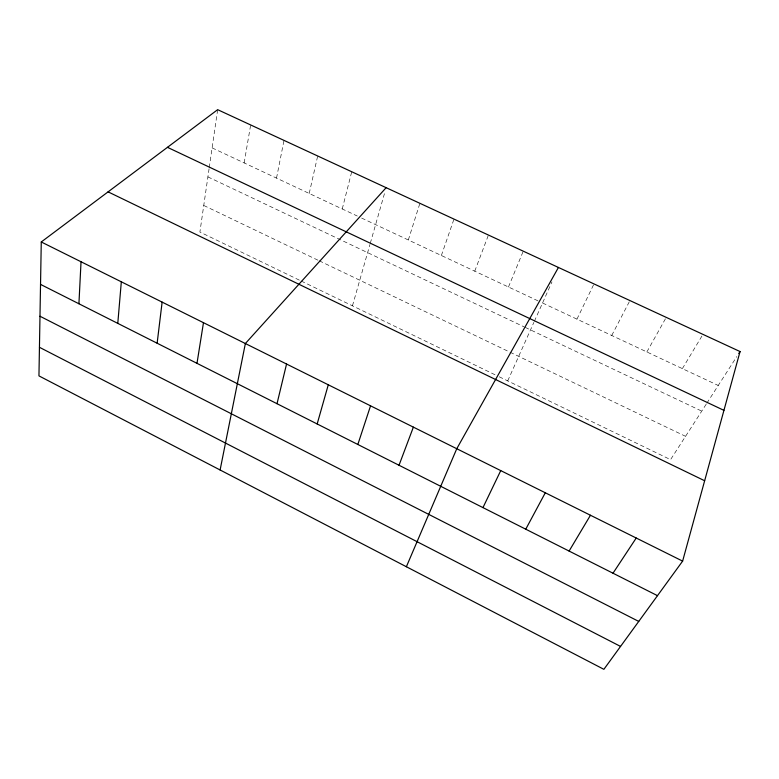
<?xml version="1.0" encoding="UTF-8"?>
<svg xmlns="http://www.w3.org/2000/svg" width="779" height="779" viewBox="0 0 779 779"><rect width="100%" height="100%" fill="white"/><g stroke="black" fill="none" stroke-linecap="round" stroke-linejoin="round"><path stroke-width="0.58" stroke-dasharray="3.9 2.92" d="M209.084 168.761L199.901 232.035L300.119 280.508M209.249 167.602L217.662 109.673M244.158 162.918L250.653 124.952M276.516 178.109L283.994 140.386M309.214 193.465L317.686 155.985M342.244 208.967L351.738 171.75M352.459 305.816L369.947 244.47M370.288 243.301L384.826 192.306M408.323 239.99L419.891 203.309M441.372 255.502L453.982 219.094M474.752 271.17L488.433 235.044M508.473 287.003L523.254 251.169M507.713 380.892L533.878 322.37M534.365 321.289L551.98 281.891M576.957 319.147L593.987 283.916M611.729 335.476L629.919 300.558M646.862 351.962L666.23 317.374M682.365 368.633L702.94 334.366M706.193 404.213L670.563 459.649L496.798 375.614M706.826 403.23L736.846 356.539M212.112 147.883L357.308 216.036M361.612 218.062L540.344 301.96M542.544 302.992L718.248 385.469M207.905 176.891L524.082 326.849M525.153 327.355L701.752 411.127M203.757 205.471L318.173 260.293M319.254 260.809L508.96 351.699M510.041 352.215L685.559 436.318M301.181 281.015L495.707 375.089"/><path stroke-width="1.17" d="M41.268 241.977L38.95 375.887L603.881 669.327L682.628 561.114L740.05 351.553L217.662 109.673L41.268 241.977L682.628 561.114M78.922 303.761L81.035 261.763M117.785 323.373L121.32 281.813M157.134 343.227L162.129 302.116M196.99 363.335L203.475 322.691M220.106 469.99L245.366 343.529L386.141 187.681M277.012 403.707L286.555 364.027M317.17 423.961L328.28 384.797M357.843 444.478L370.551 405.83M399.023 465.258L413.376 427.135M406.375 566.742L456.767 448.723L558.436 267.46M482.97 507.606L500.741 470.604M525.757 529.194L545.3 492.776M569.098 551.065L590.463 515.25M738.765 353.549L740.05 351.553M613.005 573.217L636.229 538.026M167.456 147.328L723.934 410.358M108.086 191.858L704.644 480.75M40.527 284.393L657.495 595.662M39.982 316.235L638.741 621.418M39.447 347.298L620.542 646.424"/></g></svg>
